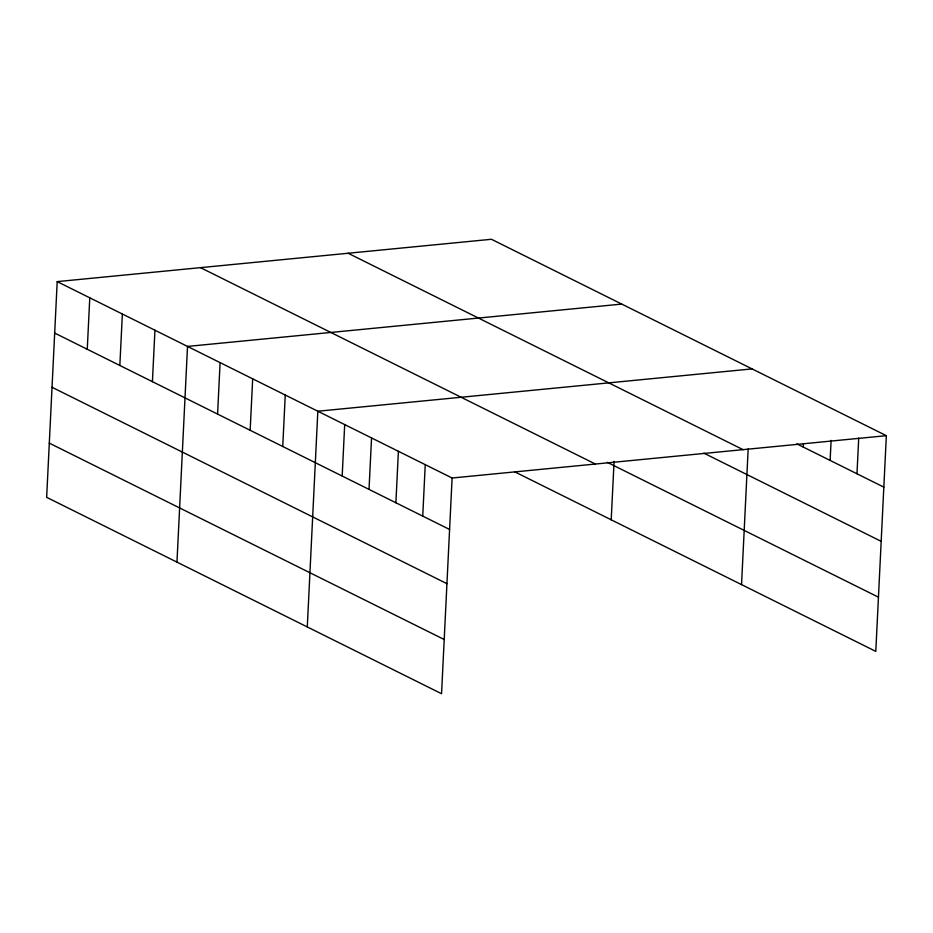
<?xml version="1.0" encoding="UTF-8"?>
<svg xmlns="http://www.w3.org/2000/svg" width="933" height="933" viewBox="0 0 933 933"><rect width="100%" height="100%" fill="white"/><g stroke="black" fill="none" stroke-linecap="round" stroke-linejoin="round"><path stroke-width="1.4" d="M57.205 281.614L46.65 497.324L441.554 693.72L452.108 478.011L57.205 281.614L491.446 239.28L886.35 435.676L875.795 651.386L514.771 471.841M87.259 349.269L89.778 297.814M119.844 365.479L122.363 314.024M152.417 381.679L154.936 330.224M176.967 562.133L187.521 346.423L621.763 304.088M217.587 414.077L220.095 362.622M250.161 430.288L252.68 378.833M282.746 446.487L285.253 395.032M307.284 626.941L317.838 411.231L752.08 368.897M342.178 476.04L344.697 424.585M369.025 489.393L371.544 437.939M395.884 502.759L398.403 451.292M422.742 516.112L425.25 464.646M611.208 519.809L614.077 461.299M741.537 584.618L748.173 448.89M803.278 447.07L803.418 444.201M830.125 460.424L831.105 440.411M856.984 473.777L858.722 438.044M452.108 478.011L886.35 435.676M796.875 443.886L883.831 487.131M348.137 253.251L743.053 449.648M703.914 453.17L881.184 541.338M607.348 462.36L878.454 597.178M200.502 267.643L595.406 464.039M54.685 333.069L449.589 529.466M52.038 387.277L446.942 583.673M49.297 443.128L444.213 639.513"/></g></svg>
